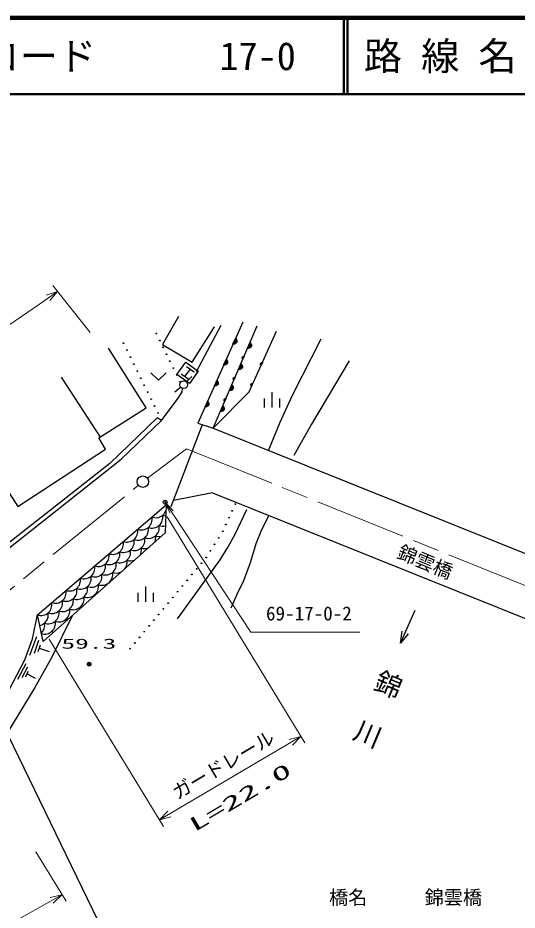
# Model space of a CAD drawing. Units: millimetres, scale not verified. Extents: x 40000 to 680000, y 20000 to 380000.
# Drawn here: x 135144 to 200435, y 263338 to 380000 of the extents above; entities that cross this region are included whole.
import ezdxf
from ezdxf.enums import TextEntityAlignment as Align

# ---------------------------------------------------------------- set-up
doc = ezdxf.new("R2010")
doc.units = ezdxf.units.MM
doc.header["$LTSCALE"] = 1000
doc.header["$PDMODE"] = 32
doc.header["$PDSIZE"] = 500
doc.linetypes.add('CHAIN', pattern=[18.5, 12, -1.5, 3.5, -1.5])
for name, color, linetype, lineweight in [('M-BGD', 7, 'Continuous', 25), ('M-BMK', 2, 'CHAIN', 13), ('M-BMK-SRVR', 3, 'Continuous', 25), ('M-STR-HTXT', 7, 'Continuous', 13), ('M-STR-STR1', 1, 'Continuous', 25), ('M-STR-STRC', 7, 'Continuous', 25), ('M-TTL', 2, 'Continuous', 140), ('M-TTL-LINE', 7, 'Continuous', 50)]:
    doc.layers.add(name, color=color, linetype=linetype, lineweight=lineweight)
doc.layers.add('M-OTRS', color=6, linetype='Continuous')
doc.layers.add('M-TTL-TXT', color=7, linetype='Continuous')
doc.styles.add('@ＭＳ ゴシック', font='')
doc.styles.add('ＭＳ ゴシック', font='')
doc.styles.get('@ＭＳ ゴシック').set_extended_font_data('@MS Gothic')
doc.styles.get('ＭＳ ゴシック').set_extended_font_data('MS Gothic')

# ---------------------------------------------------------------- blocks, each defined once
blk = doc.blocks.new('open_arrow')
at = {"color": 0, "linetype": 'Continuous', "lineweight": -2}
blk.add_lwpolyline([(7.5, 1.25), (0, 0), (7.5, -1.25)], dxfattribs=at)

msp = doc.modelspace()

# ---------------------------------------------------------------- linework, layer by layer
at = {"layer": 'M-BGD'}
for p, q in [((156170, 340955), (154045, 337296)), ((157930, 334990), (160869, 339598)), ((161669, 339781), (158458, 333728)), ((164543, 340208), (158677, 327008)), ((160696, 326350), (166449, 339713)), ((165378, 331114), (168987, 339020)), ((154045, 337296), (157930, 334990)), ((163276, 337356), (163601, 338088)), ((163376, 337346), (163276, 337356)), ((163333, 337366), (163632, 338039)), ((163469, 337358), (163376, 337346)), ((163669, 338005), (163383, 337361)), ((163433, 337356), (163706, 337971)), ((163575, 337398), (163469, 337358)), ((163731, 337907), (163497, 337381)), ((163560, 337405), (163755, 337844)), ((163651, 337452), (163575, 337398)), ((163601, 338088), (163675, 338019)), ((163766, 337751), (163636, 337459)), ((163719, 337527), (163651, 337452)), ((163675, 338019), (163729, 337943)), ((163771, 337644), (163719, 337527)), ((163729, 337943), (163770, 337837)), ((163770, 337837), (163781, 337745)), ((163781, 337745), (163771, 337644)), ((165194, 336799), (165511, 337534)), ((165251, 336810), (165542, 337486)), ((165580, 337452), (165302, 336805)), ((165352, 336801), (165618, 337418)), ((165643, 337355), (165415, 336826)), ((165478, 336851), (165668, 337292)), ((165511, 337534), (165586, 337467)), ((165681, 337200), (165554, 336906)), ((165586, 337467), (165641, 337391)), ((165641, 337391), (165683, 337286)), ((165683, 337286), (165695, 337193)), ((165695, 337193), (165687, 337093)), ((171059, 330666), (174788, 338041)), ((151935, 329030), (146992, 336802)), ((165295, 336791), (165194, 336799)), ((165388, 336803), (165295, 336791)), ((165493, 336845), (165388, 336803)), ((165569, 336899), (165493, 336845)), ((165636, 336975), (165569, 336899)), ((165687, 337093), (165636, 336975)), ((162057, 334613), (162382, 335345)), ((162114, 334623), (162413, 335296)), ((162450, 335262), (162164, 334618)), ((162215, 334613), (162488, 335228)), ((162512, 335164), (162278, 334638)), ((162341, 334662), (162536, 335101)), ((162382, 335345), (162457, 335277)), ((162548, 335008), (162418, 334716)), ((162457, 335277), (162510, 335200)), ((162553, 334901), (162501, 334784)), ((162510, 335200), (162551, 335095)), ((162551, 335095), (162562, 335002)), ((162562, 335002), (162553, 334901)), ((164490, 335548), (164495, 335599)), ((164497, 335502), (164490, 335548)), ((164495, 335599), (164520, 335657)), ((164497, 335563), (164547, 335680)), ((164517, 335449), (164497, 335502)), ((164588, 335715), (164500, 335509)), ((164516, 335467), (164630, 335732)), ((164545, 335411), (164517, 335449)), ((164520, 335657), (164554, 335695)), ((164669, 335741), (164536, 335432)), ((164582, 335378), (164545, 335411)), ((164554, 335695), (164591, 335722)), ((164559, 335405), (164705, 335743)), ((164741, 335745), (164582, 335378)), ((164591, 335722), (164644, 335743)), ((164644, 335743), (164690, 335750)), ((164690, 335750), (164741, 335745)), ((166871, 334789), (166897, 334847)), ((166872, 334753), (166925, 334870)), ((166967, 334903), (166874, 334700)), ((166890, 334657), (167009, 334919)), ((166897, 334847), (166932, 334884)), ((167049, 334928), (166909, 334622)), ((166931, 334594), (167084, 334929)), ((166932, 334884), (166970, 334911)), ((167120, 334930), (166954, 334566)), ((166970, 334911), (167023, 334930)), ((167023, 334930), (167070, 334936)), ((167070, 334936), (167120, 334930)), ((178458, 335159), (173550, 326867)), ((162158, 334604), (162057, 334613)), ((162250, 334615), (162158, 334604)), ((162356, 334656), (162250, 334615)), ((162432, 334709), (162356, 334656)), ((162501, 334784), (162432, 334709)), ((164008, 334042), (164324, 334777)), ((164108, 334034), (164008, 334042)), ((164064, 334053), (164356, 334729)), ((164201, 334046), (164108, 334034)), ((164393, 334695), (164115, 334048)), ((164165, 334044), (164431, 334662)), ((164306, 334088), (164201, 334046)), ((164456, 334599), (164228, 334069)), ((164291, 334094), (164481, 334536)), ((164382, 334143), (164306, 334088)), ((164324, 334777), (164400, 334710)), ((164494, 334443), (164367, 334149)), ((164449, 334218), (164382, 334143)), ((164400, 334710), (164454, 334634)), ((164500, 334336), (164449, 334218)), ((164454, 334634), (164496, 334529)), ((164496, 334529), (164509, 334437)), ((164509, 334437), (164500, 334336)), ((166865, 334739), (166871, 334789)), ((166871, 334692), (166865, 334739)), ((166890, 334639), (166871, 334692)), ((166917, 334601), (166890, 334639)), ((166954, 334566), (166917, 334601)), ((140794, 333013), (145920, 325195)), ((152554, 333574), (153554, 332613)), ((153554, 332613), (154555, 333574)), ((157177, 332392), (157884, 333100)), ((160838, 331871), (161163, 332602)), ((160895, 331880), (161194, 332553)), ((161231, 332519), (160945, 331876)), ((161163, 332602), (161238, 332534)), ((161238, 332534), (161292, 332457)), ((163304, 332791), (163308, 332842)), ((163310, 332745), (163304, 332791)), ((163308, 332842), (163333, 332901)), ((163310, 332806), (163361, 332924)), ((163331, 332693), (163310, 332745)), ((163402, 332958), (163313, 332753)), ((163330, 332711), (163444, 332975)), ((163358, 332655), (163331, 332693)), ((163333, 332901), (163367, 332939)), ((163483, 332985), (163350, 332676)), ((163396, 332621), (163358, 332655)), ((163367, 332939), (163405, 332966)), ((163373, 332648), (163518, 332987)), ((163554, 332989), (163396, 332621)), ((163405, 332966), (163457, 332987)), ((163457, 332987), (163504, 332993)), ((163504, 332993), (163554, 332989)), ((156444, 331711), (155688, 331056)), ((156637, 331089), (156682, 331541)), ((160939, 331861), (160838, 331871)), ((161032, 331872), (160939, 331861)), ((160996, 331871), (161269, 332485)), ((161137, 331913), (161032, 331872)), ((161293, 332422), (161059, 331895)), ((161123, 331919), (161318, 332358)), ((161214, 331967), (161137, 331913)), ((161329, 332266), (161199, 331973)), ((161282, 332041), (161214, 331967)), ((161334, 332158), (161282, 332041)), ((161292, 332457), (161332, 332352)), ((161332, 332352), (161344, 332259)), ((161344, 332259), (161334, 332158)), ((162821, 331286), (163137, 332021)), ((162878, 331296), (163169, 331972)), ((163207, 331939), (162928, 331292)), ((162978, 331287), (163244, 331905)), ((163119, 331331), (163014, 331289)), ((163269, 331842), (163042, 331313)), ((163105, 331338), (163295, 331779)), ((163195, 331386), (163119, 331331)), ((163137, 332021), (163213, 331953)), ((163307, 331686), (163180, 331392)), ((163262, 331461), (163195, 331386)), ((163213, 331953), (163267, 331878)), ((163313, 331579), (163262, 331461)), ((163267, 331878), (163309, 331772)), ((163309, 331772), (163322, 331680)), ((163322, 331680), (163313, 331579)), ((165619, 332009), (165624, 332059)), ((165624, 331963), (165619, 332009)), ((165624, 332059), (165651, 332118)), ((165644, 331910), (165624, 331963)), ((165626, 332024), (165679, 332140)), ((165721, 332174), (165628, 331970)), ((165643, 331928), (165763, 332190)), ((165670, 331871), (165644, 331910)), ((165651, 332118), (165685, 332155)), ((165802, 332198), (165662, 331892)), ((165707, 331837), (165670, 331871)), ((165685, 331865), (165838, 332199)), ((165685, 332155), (165724, 332181)), ((165874, 332201), (165707, 331837)), ((165724, 332181), (165777, 332201)), ((165777, 332201), (165823, 332206)), ((165823, 332206), (165874, 332201)), ((153934, 327375), (156104, 330266)), ((156104, 330266), (156637, 331089)), ((160696, 326350), (165378, 331114)), ((162123, 330050), (162174, 330167)), ((162215, 330202), (162126, 329996)), ((162143, 329954), (162257, 330219)), ((162146, 330144), (162180, 330182)), ((162296, 330228), (162163, 329919)), ((162180, 330182), (162218, 330209)), ((162186, 329892), (162332, 330230)), ((162367, 330232), (162209, 329865)), ((162218, 330209), (162271, 330230)), ((162271, 330230), (162317, 330236)), ((162317, 330236), (162367, 330232)), ((162922, 331277), (162821, 331286)), ((163014, 331289), (162922, 331277)), ((167366, 330247), (167365, 329047)), ((168366, 331047), (168366, 329046)), ((169367, 330246), (169366, 329046)), ((169466, 327142), (171059, 330666)), ((145739, 325080), (151935, 329030)), ((159619, 329128), (159944, 329859)), ((159720, 329118), (159619, 329128)), ((159676, 329138), (159975, 329810)), ((159813, 329129), (159720, 329118)), ((160013, 329776), (159727, 329133)), ((159777, 329128), (160050, 329742)), ((159918, 329170), (159813, 329129)), ((160074, 329679), (159840, 329152)), ((159904, 329177), (160099, 329615)), ((159995, 329224), (159918, 329170)), ((159944, 329859), (160019, 329791)), ((160110, 329523), (159980, 329230)), ((160063, 329299), (159995, 329224)), ((160019, 329791), (160073, 329715)), ((160115, 329416), (160063, 329299)), ((160073, 329715), (160113, 329609)), ((160113, 329609), (160125, 329516)), ((160125, 329516), (160115, 329416)), ((161634, 328529), (161950, 329264)), ((161691, 328539), (161982, 329216)), ((162020, 329182), (161741, 328535)), ((161792, 328531), (162058, 329148)), ((162083, 329085), (161855, 328556)), ((161918, 328581), (162108, 329022)), ((161950, 329264), (162026, 329197)), ((162026, 329197), (162081, 329121)), ((162081, 329121), (162122, 329016)), ((162117, 330035), (162121, 330085)), ((162123, 329989), (162117, 330035)), ((162121, 330085), (162146, 330144)), ((162122, 329016), (162135, 328923)), ((162144, 329936), (162123, 329989)), ((162171, 329898), (162144, 329936)), ((162209, 329865), (162171, 329898)), ((161735, 328520), (161634, 328529)), ((161827, 328533), (161735, 328520)), ((161933, 328575), (161827, 328533)), ((162008, 328629), (161933, 328575)), ((162120, 328929), (161994, 328635)), ((162076, 328705), (162008, 328629)), ((162126, 328822), (162076, 328705)), ((162135, 328923), (162126, 328822)), ((153361, 327715), (147151, 321744)), ((148651, 322305), (153934, 327375)), ((153934, 327375), (153361, 327715)), ((155182, 316118), (159275, 326813)), ((158677, 327008), (160696, 326350)), ((167914, 323452), (169466, 327142)), ((173550, 326867), (171240, 322777)), ((129671, 324482), (135162, 316130)), ((146585, 323611), (145739, 325080)), ((135162, 316130), (146585, 323611)), ((124441, 303108), (148651, 322305)), ((147151, 321744), (124048, 303548)), ((137696, 301961), (154551, 316326)), ((154551, 316326), (154408, 312654)), ((163552, 312478), (165095, 315704)), ((167900, 314864), (167025, 313059)), ((167900, 314864), (167025, 313059)), ((167900, 314864), (167025, 313059)), ((154408, 312654), (138467, 298479)), ((167025, 313059), (166257, 311213)), ((167025, 313059), (166257, 311213)), ((167025, 313059), (166257, 311213)), ((162662, 310852), (163552, 312478)), ((161605, 309152), (162662, 310852)), ((166257, 311213), (165511, 308749)), ((156014, 301427), (161605, 309152)), ((165511, 308749), (164663, 306408)), ((164663, 306408), (163762, 304619)), ((150818, 304840), (150817, 303639)), ((151819, 305640), (151818, 303639)), ((152819, 304839), (152818, 303638)), ((163762, 304619), (163033, 302914)), ((163033, 302914), (162989, 302799)), ((185194, 298265), (187102, 302570)), ((137066, 298819), (137696, 301961)), ((138467, 298479), (137696, 301961)), ((142234, 301828), (139574, 296396)), ((136076, 296066), (137066, 298819)), ((136729, 296660), (137609, 299108)), ((185194, 298265), (185418, 299807)), ((186186, 299466), (185194, 298265)), ((137860, 298576), (137262, 296911)), ((137794, 297162), (138111, 298043)), ((137952, 297602), (139225, 297145)), ((139574, 296396), (137369, 292444)), ((126797, 278550), (136076, 296066)), ((135157, 293556), (136234, 295590)), ((136387, 295092), (135655, 293709)), ((136152, 293862), (136540, 294594)), ((136346, 294228), (137404, 293668)), ((137369, 292444), (133772, 286559))]:
    msp.add_line(p, q, dxfattribs=at)
for centre, radius in [((153254, 338728), 50), ((148961, 337473), 50), ((153698, 337824), 50), ((149413, 336559), 50), ((154141, 336920), 50), ((154584, 336016), 50), ((149864, 335645), 50), ((155028, 335112), 50), ((150316, 334730), 50), ((150767, 333816), 50), ((155471, 334209), 50), ((151219, 332902), 50), ((155914, 333305), 50), ((156823, 332039), 500), ((151670, 331988), 50), ((156358, 332401), 50), ((152121, 331074), 50), ((152573, 330160), 50), ((153024, 329246), 50), ((153476, 328331), 50), ((153927, 327417), 50), ((163580, 316431), 50), ((163170, 315542), 50), ((162761, 314652), 50), ((161941, 312873), 50), ((162351, 313763), 50), ((161398, 312017), 50), ((160312, 310304), 50), ((160855, 311160), 50), ((159769, 309447), 50), ((158525, 307956), 50), ((159147, 308702), 50), ((157903, 307211), 50), ((156658, 305720), 50), ((157281, 306465), 50), ((156036, 304974), 50), ((154792, 303483), 50), ((155414, 304229), 50), ((154170, 302738), 50), ((152925, 301247), 50), ((153547, 301993), 50), ((152303, 300502), 50), ((151059, 299011), 50), ((151681, 299756), 50), ((149814, 297520), 50), ((150437, 298265), 50), ((144477, 295507), 250), ((144477, 295507), 200), ((144477, 295507), 150), ((144477, 295507), 100), ((144477, 295507), 50), ((144477, 295507), 10)]:
    msp.add_circle(centre, radius, dxfattribs=at)
for centre, start, end in [((153167, 316053), 249.73565, 344.40598), ((151294, 314457), 249.73565, 11.14057), ((152698, 314707), 249.73565, 11.14057), ((154571, 316303), 249.73565, 266.94578), ((149421, 312861), 249.73565, 11.14057), ((150825, 313111), 249.73565, 11.14057), ((152229, 313360), 249.73565, 11.14057), ((154101, 314956), 249.73565, 284.0787), ((147548, 311265), 249.73565, 11.14057), ((148952, 311515), 249.73565, 11.14057), ((150356, 311764), 249.73565, 11.14057), ((151760, 312014), 336.35871, 11.14057), ((153632, 313610), 249.73565, 282.29881), ((148483, 310168), 249.73565, 11.14057), ((149887, 310418), 330.71192, 11.14057), ((151760, 312014), 249.73565, 286.93081), ((145676, 309669), 249.73565, 11.14057), ((147079, 309919), 249.73565, 11.14057), ((143803, 308073), 249.73565, 11.14057), ((145206, 308322), 249.73565, 11.14057), ((146610, 308572), 249.73565, 11.14057), ((148014, 308822), 322.57275, 11.14057), ((149887, 310418), 249.73565, 292.5776), ((143334, 306726), 249.73565, 11.14057), ((144737, 306976), 249.73565, 11.14057), ((146141, 307226), 249.73565, 11.14057), ((148014, 308822), 249.73565, 300.71678), ((141930, 306477), 249.73565, 11.14057), ((144268, 305630), 249.73565, 11.14057), ((140057, 304881), 249.73565, 11.14057), ((141461, 305130), 249.73565, 11.14057), ((142864, 305380), 249.73565, 11.14057), ((138184, 303285), 249.73565, 11.14057), ((139588, 303534), 249.73565, 11.14057), ((140992, 303784), 249.73565, 11.14057), ((142395, 304034), 249.73565, 11.14057), ((137715, 301938), 281.92427, 11.14057), ((139119, 302188), 249.73565, 11.14057), ((140523, 302438), 249.73565, 11.14057), ((141926, 302687), 4.78352, 11.14057), ((143799, 304283), 249.73565, 255.91864), ((138650, 300842), 253.25149, 11.14057), ((140053, 301091), 2.10533, 11.14057), ((141926, 302687), 249.73565, 258.50601), ((137246, 300592), 313.9066, 11.14057), ((140053, 301091), 249.73565, 261.1842)]:
    msp.add_arc(centre, 1411, start, end, dxfattribs=at)
at = {"layer": 'M-BMK'}
for p, q in [((152100, 319807), (157209, 323643)), ((157209, 323643), (222880, 297131)), ((111063, 286475), (150918, 318883))]:
    msp.add_line(p, q, dxfattribs=at)
at = {"layer": 'M-BMK-SRVR'}
for centre, radius in [((151500, 319356), 750), ((154399, 316667), 7.2)]:
    msp.add_circle(centre, radius, dxfattribs=at)
at = {"layer": 'M-OTRS'}
msp.add_point((154399, 316667), dxfattribs=at)
at = {"layer": 'M-STR-HTXT'}
for p, q in [((138847, 343741), (140329, 344224)), ((140329, 344224), (139313, 343042)), ((139707, 345008), (144582, 338857)), ((172682, 285202), (154648, 314782)), ((139228, 298778), (154196, 274294)), ((153659, 275139), (172145, 286046)), ((170639, 285645), (172145, 286046)), ((172145, 286046), (171066, 284922)), ((153659, 275139), (154738, 276263)), ((155165, 275539), (153659, 275139)), ((137514, 270985), (141442, 264514)), ((139362, 264976), (140877, 265340)), ((140877, 265340), (139771, 264242))]:
    msp.add_line(p, q, dxfattribs=at)
msp.add_lwpolyline([(154399, 316667), (165627, 299664), (179843, 299664)], dxfattribs=at)
for centre, radius, start, end in [((-18087, 565874), 272442, 286.2824, 305.55369), ((-6631, 520900), 295076, 290.08645, 299.99342)]:
    msp.add_arc(centre, radius, start, end, dxfattribs=at)
at = {"layer": 'M-STR-STR1'}
for p, q in [((160696, 326350), (219969, 302544)), ((160576, 317911), (155483, 316904)), ((160576, 317911), (217257, 295145))]:
    msp.add_line(p, q, dxfattribs=at)
at = {"layer": 'M-STR-STRC'}
for p, q in [((155952, 333371), (157122, 334994)), ((157122, 334994), (158745, 333824)), ((156998, 333110), (157700, 334084)), ((157213, 334435), (158187, 333733)), ((158745, 333824), (157575, 332201)), ((157575, 332201), (155952, 333371)), ((156511, 333461), (157485, 332759)), ((129521, 295109), (147997, 257049))]:
    msp.add_line(p, q, dxfattribs=at)
at = {"layer": 'M-TTL'}
msp.add_line((680000, 380000), (40000, 380000), dxfattribs=at)
at = {"layer": 'M-TTL-LINE'}
for p, q in [((177750, 380000), (177750, 370000)), ((178250, 380000), (178250, 370000)), ((40000, 370000), (680000, 370000))]:
    msp.add_line(p, q, dxfattribs=at)

# ---------------------------------------------------------------- block references
at = {"layer": 'M-STR-HTXT', "xscale": 200, "yscale": 200, "rotation": 303.4}
msp.add_blockref('open_arrow', (154399, 316667), dxfattribs=at)

# ---------------------------------------------------------------- texts
at = {"layer": 'M-BGD'}
for s, height, rotation, style, p in [('錦雲橋', 1833, 337.376, 'ＭＳ ゴシック', (184381, 308959)), ('錦\u3000川', 2567, 247.176, '@ＭＳ ゴシック', (182385, 295285))]:
    msp.add_text(s, height=height, rotation=rotation, dxfattribs=dict(at, style=style)).set_placement(p, align=Align.BOTTOM_LEFT)
at = {"layer": 'M-BGD', "style": 'ＭＳ ゴシック', "width": 2}
msp.add_text('59.3', height=1320, rotation=359.976, dxfattribs=at).set_placement((140840, 297123), align=Align.BOTTOM_LEFT)
at = {"layer": 'M-STR-HTXT', "style": 'ＭＳ ゴシック'}
for s, p in [('69-17-0-2', (167593, 300664)), ('橋名\u3000\u3000\u3000錦雲橋', (175839, 263542))]:
    msp.add_text(s, height=1833, dxfattribs=at).set_placement(p, align=Align.BOTTOM_LEFT)
msp.add_text('ガードレール', height=1833, rotation=30.576, dxfattribs=at).set_placement((156293, 277274), align=Align.BOTTOM_LEFT)
at = {"layer": 'M-STR-HTXT', "style": 'ＭＳ ゴシック', "width": 2}
msp.add_text('L=22.0', height=1833, rotation=30.576, dxfattribs=at).set_placement((158511, 273033), align=Align.BOTTOM_LEFT)
at = {"layer": 'M-TTL-TXT', "style": 'ＭＳ ゴシック'}
for s, p in [('図面コード', (120380, 375000)), ('路 線 名', (180380, 375000)), ('17-0', (161521, 375000))]:
    msp.add_text(s, height=3666, dxfattribs=at).set_placement(p, align=Align.MIDDLE_LEFT)

doc.saveas('drawing.dxf')
